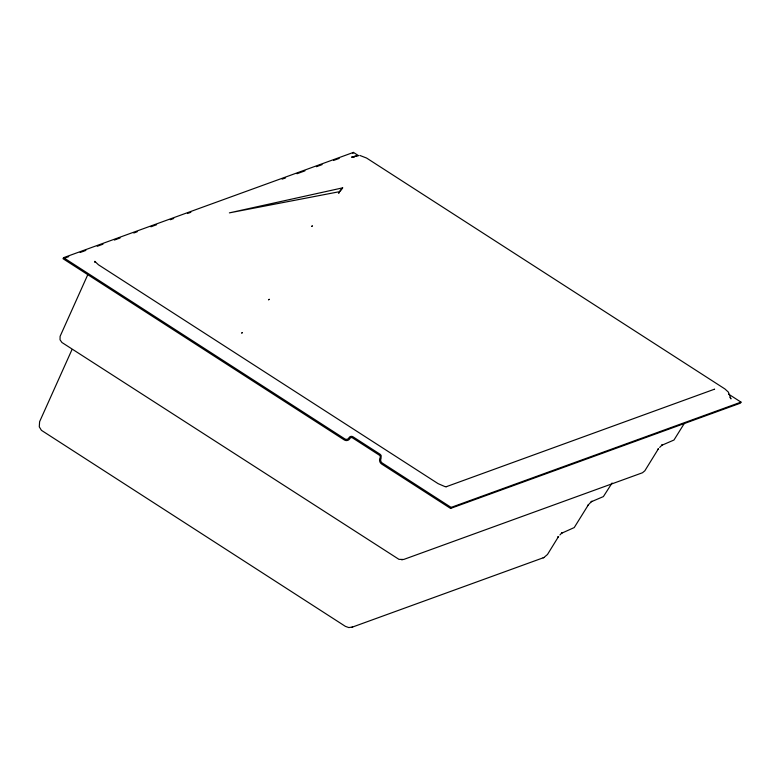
<?xml version="1.0" encoding="UTF-8"?>
<svg xmlns="http://www.w3.org/2000/svg" width="780" height="780" viewBox="0 0 780 780"><rect width="100%" height="100%" fill="white"/><g stroke="black" fill="none" stroke-linecap="round" stroke-linejoin="round"><path stroke-width="1.17" d="M94.916 261.817L94.867 261.31L94.789 262.139L94.955 261.485L98.456 264.781L438.097 483.639L444.961 486.603L446.345 486.681L714.617 389.152L714.207 389.473M87.857 274.521L60.109 336.326L60.031 339.768L61.932 342.498L398.97 559.358L403.689 559.465L642.476 472.758L644.846 470.788L658.203 449.134M71.916 349.752L39.604 421.707L39.283 426.835L41.418 430.316L345.423 626.379L348.816 627.568L352.638 627.013M358.566 155.698L353.457 152.402L63.57 257.673L63.024 258.706L344.243 439.92A4.485 4.124 70 0 0 349.801 438.691L349.966 438.418A2.038 1.872 70 0 1 352.492 437.863L379.304 455.14A2.038 1.872 70 0 1 380.143 456.183L380.24 456.514A2.038 1.872 70 0 1 380.211 457.519L379.723 458.738A4.475 4.124 70 0 0 381.693 464.051L450.567 508.424L740.454 403.153L741 402.129L728.725 394.222M352.901 153.436L353.457 152.402M450.567 508.424L451.113 507.4L741 402.129M558.46 536.679L547.472 554.492L543.884 557.554L351.848 627.295M588.139 505.196L574.226 527.572L561.463 533.306L562.234 532.623M612.095 482.995L603.389 496.587L591.142 501.823L591.913 501.14M684.703 422.809L673.969 440.027L661.625 445.36L662.434 444.717L659.656 447.418M339.553 191.675L342.654 187.853L229.388 212.872L339.553 191.675L342.654 187.853M588.89 504.29L591.416 501.579M559.904 534.963L561.727 533.062M268.895 299.598L269.334 299.257L268.525 299.881M242.005 332.875L242.434 332.524L241.624 333.157M338.89 192.874L339.329 192.533L338.51 193.157M311.99 226.151L312.429 225.81L311.62 226.434M65.306 257.878L68.728 256.63M80.135 252.486L85.849 250.419M97.256 246.275L102.97 244.198M114.377 240.055L120.081 237.978M133.78 233.005L137.202 231.767M150.901 226.795L156.605 224.718M170.303 219.745L173.726 218.498M187.415 213.525L190.846 212.287M282.145 179.127L285.568 177.889M296.985 173.745L304.97 170.839M316.387 166.696L322.091 164.619M333.499 160.475L339.212 158.408M543.104 557.837L543.884 557.554M352.024 157.072L358.225 155.522L351.565 157.141M445.877 486.73L446.579 486.584M352.404 156.965L354.393 157.092M401.671 559.816L402.324 559.806M359.814 155.434L366.571 158.038L724.922 388.947L728.364 392.116L730.987 398.911L729.983 397.4M63.57 257.673L344.799 438.886A3.256 3.003 70 0 0 348.835 437.999L349.001 437.726A3.266 3.003 70 0 1 353.038 436.829L379.86 454.106A3.266 3.003 70 0 1 381.196 455.783L380.981 458.718A3.256 2.993 70 0 0 380.679 460.288L380.903 461.351A3.256 2.993 70 0 0 382.249 463.018L451.113 507.4M558.568 536.513L557.953 537.059L558.568 536.513M588.257 505.04L587.633 505.576L588.257 505.04M658.32 448.968L657.696 449.514L658.32 448.968"/></g></svg>
